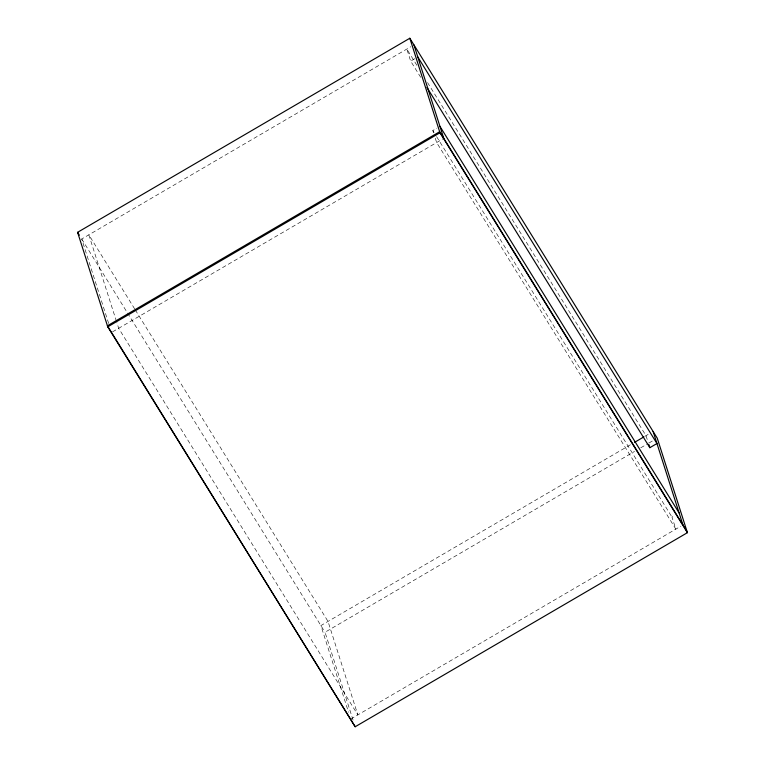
<?xml version="1.0" encoding="UTF-8"?>
<svg xmlns="http://www.w3.org/2000/svg" width="765" height="765" viewBox="0 0 765 765"><rect width="100%" height="100%" fill="white"/><g stroke="black" fill="none" stroke-linecap="round" stroke-linejoin="round"><path stroke-width="0.57" stroke-dasharray="3.83 2.87" d="M108.668 323.452L81.712 238.986L410.891 46.694M420.702 77.341L410.662 61.104L416.762 57.538M433.516 132.708L432.818 130.519L436.882 128.147M112.56 331.867L443.776 138.388M630.427 444.761L320.898 625.579L348.572 712.301M644.866 436.327L649.055 433.879M353.057 720.085L325.02 632.244L634.548 451.427M640.735 447.812L647.965 443.595M648.997 442.992L653.119 440.583M435.256 138.178L436.652 142.548L675.839 529.141L671.995 517.111L675.046 515.323M350.724 719.052L680.917 526.167M416.868 65.312L406.827 49.075L410.662 61.104M427.539 82.563L646.004 435.658L648.098 442.227M432.818 130.519L434.071 132.555M436.586 136.61L671.995 517.111M134.659 308.897L88.836 234.826L116.51 321.549M135.29 309.921L328.013 621.419L357.848 714.893L118.671 328.309L116.873 322.677M81.712 238.986L126.913 312.043M127.545 313.057L325.02 632.244"/><path stroke-width="1.15" d="M77.59 232.321L409.82 38.25L657.25 438.173L687.41 532.679L355.18 726.75L107.75 326.827L77.59 232.321L79.359 235.18M107.75 326.827L439.98 132.756L409.82 38.25M634.548 442.352L643.834 436.93M426.985 87.487L649.839 447.688L656.963 443.528L417.786 56.945M439.932 126.359L679.119 512.952M687.075 531.646L439.655 131.723L107.425 325.804L355.18 726.75M439.98 132.756L687.41 532.679M653.128 431.508L682.954 524.981M648.797 444.408L649.839 447.688M413.942 44.915L443.776 138.388"/></g></svg>
